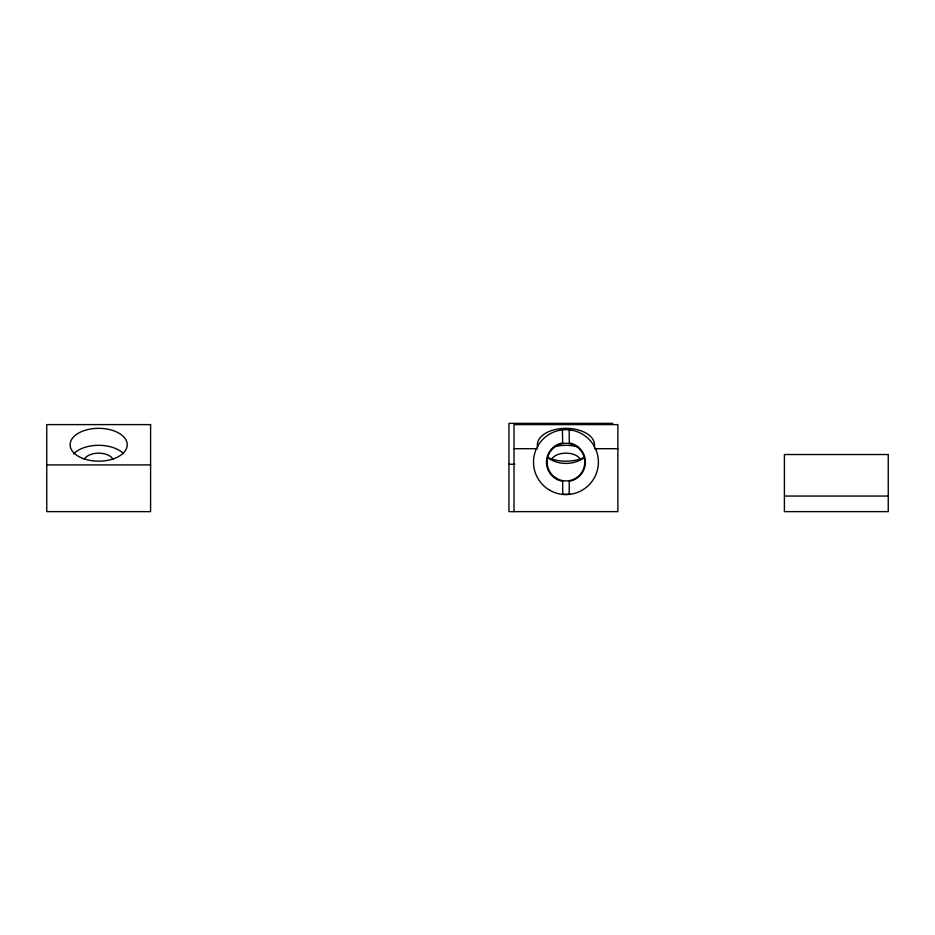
<?xml version="1.0" encoding="UTF-8"?>
<svg xmlns="http://www.w3.org/2000/svg" width="935" height="935" viewBox="0 0 935 935"><rect width="100%" height="100%" fill="white"/><g stroke="black" fill="none" stroke-linecap="round" stroke-linejoin="round"><path stroke-width="1.4" d="M569.193 494.393L569.263 481.303A19.471 19.471 0 0 0 569.263 442.933L569.193 429.843M570.467 494.253L562.414 494.381M612.787 423.368L508.944 423.368L508.944 511.632L617.871 511.632L617.871 424.607L514.016 424.607L514.016 511.632M514.016 448.707L537.333 448.707M594.555 448.707L617.871 448.707M508.944 464.286L514.764 464.286M46.75 464.905L150.593 464.905M784.407 496.053L888.25 496.053M568.468 429.761L570.467 429.983M562.414 429.855L562.695 442.921L562.029 443.038A19.471 19.471 0 0 0 562.029 481.186L562.695 481.303L562.695 494.393M583.604 458.185A32.456 32.456 0 0 1 547.442 457.624M537.648 446.988A28.553 16.421 0 0 1 565.628 428.335A28.553 16.421 0 0 1 594.309 446.626M584.387 457.297A28.553 16.421 0 0 1 547.98 457.519M555.133 446.544A28.553 16.421 0 0 1 577.818 446.813M551.58 459.354A14.948 8.602 0 0 1 565.92 453.148A14.948 8.602 0 0 1 580.296 459.33M84.302 459.354A14.948 8.602 0 0 1 98.654 453.148A14.948 8.602 0 0 1 113.03 459.33M73.503 453.989A28.553 16.421 0 0 1 98.362 445.317A28.553 16.421 0 0 1 123.549 453.674M150.593 424.607L46.75 424.607L46.75 511.632L150.593 511.632L150.593 424.607M888.25 454.515L784.407 454.515L784.407 511.632L888.25 511.632L888.25 454.515M83.133 458.536A28.553 16.421 0 0 0 127.195 445.598A28.553 16.421 0 0 0 85.693 430.123A28.553 16.421 0 0 0 83.133 458.536M556.033 478.112A18.817 18.817 0 0 0 584.761 462.696A18.817 18.817 0 0 0 557.038 445.527A18.817 18.817 0 0 0 556.033 478.112M549.722 490.22A32.456 32.456 0 0 0 598.4 462.112A32.456 32.456 0 0 0 549.722 434.015A32.456 32.456 0 0 0 549.722 490.22"/></g></svg>
